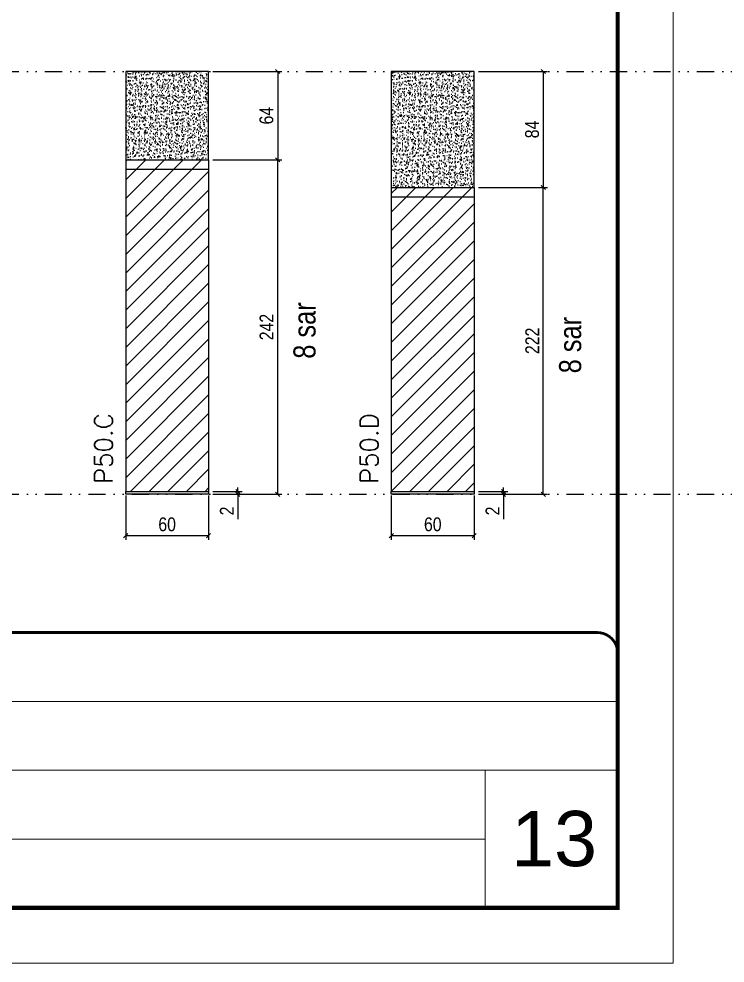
# Model space of a CAD drawing. Header units: millimetres. Extents: x 13777 to 27878, y -21631 to 6985.
# Drawn here: x 15425 to 15936, y 2489 to 3172 of the extents above; entities that cross this region are included whole.
import ezdxf

# ---------------------------------------------------------------- set-up
doc = ezdxf.new("R2010")
doc.units = ezdxf.units.MM
for name, pattern in [('CONTINUO', [0]), ('DASHED', [0.75, 0.5, -0.25]), ('DIVIDE2', [0.625, 0.25, -0.125, 0, -0.125, 0, -0.125])]:
    doc.linetypes.add(name, pattern=pattern)
for name, color, linetype, lineweight in [('CARIMBO', 255, 'Continuous', 9), ('Folhas', 255, 'Continuous', 9), ('Hachura', 251, 'Continuous', 9), ('SARRAFO DE PRESSAO', 251, 'DASHED', 9), ('Texto Seção', 7, 'Continuous', 15)]:
    doc.layers.add(name, color=color, linetype=linetype, lineweight=lineweight)
for name, color, linetype in [('COTA', 241, 'Continuous'), ('NOMENCLATURA', 7, 'Continuous'), ('Nível', 160, 'Continuous'), ('Painéis', 200, 'Continuous'), ('SARR_2.2x7', 40, 'Continuous')]:
    doc.layers.add(name, color=color, linetype=linetype)
doc.styles.add('ARIAL', font='arial.ttf')
doc.styles.add('ARIAL_NARROW', font='ARIALN.TTF', dxfattribs={"height": 0.2})
doc.styles.add('COTA TECNICA', font='techl___.ttf', dxfattribs={"height": 10})
doc.styles.add('COTA TECNICA-50', font='techl___.ttf', dxfattribs={"height": 10})
doc.styles.add('REGUA-120', font='ROMANS.shx', dxfattribs={"height": 15})
doc.dimstyles.new('COTA PAINEL-50', dxfattribs={"dimtxt": 10, "dimasz": 3, "dimexe": 3, "dimexo": 3, "dimgap": 3, "dimtad": 1, "dimdec": 1, "dimzin": 12, "dimdsep": 46, "dimtxsty": 'COTA TECNICA-50', "dimblk1": 'OBLIQUE', "dimblk2": 'OBLIQUE', "dimsah": 1, "dimcen": 0.9, "dimclrd": 4, "dimclre": 4, "dimclrt": 240, "dimadec": 1, "dimazin": 3, "dimtfac": 1, "dimtdec": 1, "dimtmove": 0, "dimatfit": 3, "dimfxl": 1, "dimtolj": 1, "dimtzin": 12, "dimarcsym": 0})
doc.dimstyles.new('PAINEL', dxfattribs={"dimtxt": 10, "dimasz": 3, "dimexe": 3, "dimexo": 3, "dimgap": 3, "dimtad": 1, "dimdec": 1, "dimzin": 12, "dimdsep": 46, "dimtxsty": 'COTA TECNICA', "dimblk1": 'OBLIQUE', "dimblk2": 'OBLIQUE', "dimsah": 1, "dimcen": 0.9, "dimclrd": 4, "dimclre": 4, "dimclrt": 240, "dimadec": 1, "dimazin": 3, "dimtfac": 1, "dimtdec": 1, "dimtmove": 0, "dimatfit": 3, "dimfxl": 1, "dimtolj": 1, "dimtzin": 12, "dimarcsym": 0})

# ---------------------------------------------------------------- blocks, each defined once
blk = doc.blocks.new('9999999999')
at = {"color": 30, "linetype": 'CONTINUO'}
for p, q in [((98564.56, 34379.64), (99583.98, 34379.64)), ((98564.56, 34329.83), (99487.98, 34329.83)), ((99583.98, 34329.83), (99487.98, 34329.83)), ((99487.98, 34329.83), (99487.98, 34230.21)), ((98564.56, 34280.02), (99487.98, 34280.02))]:
    blk.add_line(p, q, dxfattribs=at)
at = {"color": 30, "linetype": 'CONTINUO', "const_width": 2}
blk.add_lwpolyline([(99583.98, 34230.21), (99583.98, 34414.45, 0.414214), (99568.98, 34429.45), (98228.98, 34429.45, 0.414214), (98213.98, 34414.45), (98213.98, 34245.21, 0.414214), (98228.98, 34230.21), (99583.98, 34230.21)], format="xyb", dxfattribs=at)
at = {"layer": 'Folhas'}
blk.add_lwpolyline([(98138.98, 34190.21), (99623.98, 34190.21), (99623.98, 35240.21), (98138.98, 35240.21)], close=True, dxfattribs=at)
at = {"layer": 'Folhas', "color": 30, "const_width": 3}
blk.add_lwpolyline([(98213.98, 34230.21), (99583.98, 34230.21), (99583.98, 35200.21), (98213.98, 35200.21)], close=True, dxfattribs=at)
blk = doc.blocks.new('_Oblique')
at = {"color": 0, "linetype": 'ByBlock', "lineweight": -2}
blk.add_line((-0.5, -0.5), (0.5, 0.5), dxfattribs=at)
blk = doc.blocks.new('*D1228')
at = {"layer": 'COTA', "color": 4, "lineweight": -2, "transparency": 16777216}
for p, q in [((15502.39, 2827.29), (15502.39, 2795.39)), ((15562.39, 2827.29), (15562.39, 2795.39)), ((15502.39, 2798.39), (15562.39, 2798.39))]:
    blk.add_line(p, q, dxfattribs=at)
at = {"layer": 'Defpoints', "color": 0, "transparency": 16777216}
for p in [(15502.39, 2830.29), (15562.39, 2830.29), (15562.39, 2798.39)]:
    blk.add_point(p, dxfattribs=at)
at = {"layer": 'COTA', "color": 4, "lineweight": -2, "transparency": 16777216, "xscale": 3, "yscale": 3, "zscale": 3, "rotation": 180}
blk.add_blockref('_Oblique', (15502.39, 2798.39), dxfattribs=at)
at = {"layer": 'COTA', "color": 4, "lineweight": -2, "transparency": 16777216, "xscale": 3, "yscale": 3, "zscale": 3}
blk.add_blockref('_Oblique', (15562.39, 2798.39), dxfattribs=at)
at = {"layer": 'COTA', "color": 240, "transparency": 16777216, "insert": (15532.39, 2806.49), "char_height": 10, "attachment_point": 5, "style": 'COTA TECNICA'}
blk.add_mtext('\\A1;60', dxfattribs=at)
blk = doc.blocks.new('*D1229')
at = {"layer": 'COTA', "color": 4, "lineweight": -2, "transparency": 16777216}
for p, q in [((15565.39, 2830.29), (15586.58, 2830.29)), ((15583.58, 2830.29), (15583.58, 2833.29)), ((15583.58, 2830.29), (15583.58, 2828.29)), ((15565.39, 2828.29), (15586.58, 2828.29)), ((15583.58, 2828.29), (15583.58, 2810.17))]:
    blk.add_line(p, q, dxfattribs=at)
at = {"layer": 'Defpoints', "color": 0, "transparency": 16777216}
for p in [(15562.39, 2830.29), (15583.58, 2830.29), (15562.39, 2828.29)]:
    blk.add_point(p, dxfattribs=at)
at = {"layer": 'COTA', "color": 4, "lineweight": -2, "transparency": 16777216, "xscale": 3, "yscale": 3, "zscale": 3}
for p, rotation in [((15583.58, 2830.29), 270), ((15583.58, 2828.29), 90)]:
    blk.add_blockref('_Oblique', p, dxfattribs=dict(at, rotation=rotation))
at = {"layer": 'COTA', "color": 240, "transparency": 16777216, "insert": (15575.58, 2816.23), "char_height": 10, "attachment_point": 5, "rotation": 90, "style": 'COTA TECNICA-50'}
blk.add_mtext('\\A1;2', dxfattribs=at)
blk = doc.blocks.new('*D1245')
at = {"layer": 'COTA', "color": 4, "linetype": 'ByBlock', "lineweight": -2, "transparency": 16777216}
for p, q in [((15565.39, 3134.29), (15615.38, 3134.29)), ((15612.38, 3134.29), (15612.38, 3070.29)), ((15565.39, 3070.29), (15615.38, 3070.29))]:
    blk.add_line(p, q, dxfattribs=at)
at = {"layer": 'Defpoints', "color": 0, "linetype": 'ByBlock', "transparency": 16777216}
for p in [(15562.39, 3134.29), (15562.39, 3070.29), (15612.38, 3070.29)]:
    blk.add_point(p, dxfattribs=at)
at = {"layer": 'COTA', "color": 4, "linetype": 'ByBlock', "lineweight": -2, "transparency": 16777216, "xscale": 3, "yscale": 3, "zscale": 3}
for p, rotation in [((15612.38, 3134.29), 90), ((15612.38, 3070.29), 270)]:
    blk.add_blockref('_Oblique', p, dxfattribs=dict(at, rotation=rotation))
at = {"layer": 'COTA', "color": 240, "linetype": 'ByBlock', "transparency": 16777216, "insert": (15604.28, 3102.29), "char_height": 10, "attachment_point": 5, "rotation": 90, "style": 'COTA TECNICA'}
blk.add_mtext('\\A1;64', dxfattribs=at)
blk = doc.blocks.new('*D1230')
at = {"layer": 'COTA', "color": 4, "lineweight": -2, "transparency": 16777216}
for p, q in [((15565.39, 3070.31), (15615.38, 3070.31)), ((15612.38, 2828.29), (15612.38, 3070.31)), ((15565.39, 2828.29), (15615.38, 2828.29))]:
    blk.add_line(p, q, dxfattribs=at)
at = {"layer": 'Defpoints', "color": 0, "transparency": 16777216}
for p in [(15562.39, 3070.31), (15612.38, 3070.31), (15562.39, 2828.29)]:
    blk.add_point(p, dxfattribs=at)
at = {"layer": 'COTA', "color": 4, "lineweight": -2, "transparency": 16777216, "xscale": 3, "yscale": 3, "zscale": 3}
for p, rotation in [((15612.38, 3070.31), 90), ((15612.38, 2828.29), 270)]:
    blk.add_blockref('_Oblique', p, dxfattribs=dict(at, rotation=rotation))
at = {"layer": 'COTA', "color": 240, "transparency": 16777216, "insert": (15604.31, 2949.3), "char_height": 10, "attachment_point": 5, "rotation": 90, "style": 'COTA TECNICA-50'}
blk.add_mtext('\\A1;242', dxfattribs=at)
blk = doc.blocks.new('*D1231')
at = {"layer": 'COTA', "color": 4, "lineweight": -2, "transparency": 16777216}
for p, q in [((15694.62, 2827.29), (15694.62, 2795.39)), ((15754.62, 2827.29), (15754.62, 2795.39)), ((15694.62, 2798.39), (15754.62, 2798.39))]:
    blk.add_line(p, q, dxfattribs=at)
at = {"layer": 'Defpoints', "color": 0, "transparency": 16777216}
for p in [(15694.62, 2830.29), (15754.62, 2830.29), (15754.62, 2798.39)]:
    blk.add_point(p, dxfattribs=at)
at = {"layer": 'COTA', "color": 4, "lineweight": -2, "transparency": 16777216, "xscale": 3, "yscale": 3, "zscale": 3, "rotation": 180}
blk.add_blockref('_Oblique', (15694.62, 2798.39), dxfattribs=at)
at = {"layer": 'COTA', "color": 4, "lineweight": -2, "transparency": 16777216, "xscale": 3, "yscale": 3, "zscale": 3}
blk.add_blockref('_Oblique', (15754.62, 2798.39), dxfattribs=at)
at = {"layer": 'COTA', "color": 240, "transparency": 16777216, "insert": (15724.62, 2806.49), "char_height": 10, "attachment_point": 5, "style": 'COTA TECNICA'}
blk.add_mtext('\\A1;60', dxfattribs=at)
blk = doc.blocks.new('*D1232')
at = {"layer": 'COTA', "color": 4, "lineweight": -2, "transparency": 16777216}
for p, q in [((15757.62, 2830.29), (15778.82, 2830.29)), ((15775.82, 2830.29), (15775.82, 2833.29)), ((15775.82, 2830.29), (15775.82, 2828.29)), ((15757.62, 2828.29), (15778.82, 2828.29)), ((15775.82, 2828.29), (15775.82, 2810.17))]:
    blk.add_line(p, q, dxfattribs=at)
at = {"layer": 'Defpoints', "color": 0, "transparency": 16777216}
for p in [(15754.62, 2830.29), (15775.82, 2830.29), (15754.62, 2828.29)]:
    blk.add_point(p, dxfattribs=at)
at = {"layer": 'COTA', "color": 4, "lineweight": -2, "transparency": 16777216, "xscale": 3, "yscale": 3, "zscale": 3}
for p, rotation in [((15775.82, 2830.29), 270), ((15775.82, 2828.29), 90)]:
    blk.add_blockref('_Oblique', p, dxfattribs=dict(at, rotation=rotation))
at = {"layer": 'COTA', "color": 240, "transparency": 16777216, "insert": (15767.82, 2816.23), "char_height": 10, "attachment_point": 5, "rotation": 90, "style": 'COTA TECNICA-50'}
blk.add_mtext('\\A1;2', dxfattribs=at)
blk = doc.blocks.new('*D1246')
at = {"layer": 'COTA', "color": 4, "linetype": 'ByBlock', "lineweight": -2, "transparency": 16777216}
for p, q in [((15757.62, 3134.29), (15807.61, 3134.29)), ((15804.61, 3134.29), (15804.61, 3050.29)), ((15757.62, 3050.29), (15807.61, 3050.29))]:
    blk.add_line(p, q, dxfattribs=at)
at = {"layer": 'Defpoints', "color": 0, "linetype": 'ByBlock', "transparency": 16777216}
for p in [(15754.62, 3134.29), (15754.62, 3050.29), (15804.61, 3050.29)]:
    blk.add_point(p, dxfattribs=at)
at = {"layer": 'COTA', "color": 4, "linetype": 'ByBlock', "lineweight": -2, "transparency": 16777216, "xscale": 3, "yscale": 3, "zscale": 3}
for p, rotation in [((15804.61, 3134.29), 90), ((15804.61, 3050.29), 270)]:
    blk.add_blockref('_Oblique', p, dxfattribs=dict(at, rotation=rotation))
at = {"layer": 'COTA', "color": 240, "linetype": 'ByBlock', "transparency": 16777216, "insert": (15796.52, 3092.29), "char_height": 10, "attachment_point": 5, "rotation": 90, "style": 'COTA TECNICA'}
blk.add_mtext('\\A1;84', dxfattribs=at)
blk = doc.blocks.new('*D1219')
at = {"layer": 'COTA', "color": 4, "lineweight": -2, "transparency": 16777216}
for p, q in [((15757.62, 3050.31), (15807.61, 3050.31)), ((15804.61, 2828.29), (15804.61, 3050.31)), ((15757.62, 2828.29), (15807.61, 2828.29))]:
    blk.add_line(p, q, dxfattribs=at)
at = {"layer": 'Defpoints', "color": 0, "transparency": 16777216}
for p in [(15754.62, 3050.31), (15804.61, 3050.31), (15754.62, 2828.29)]:
    blk.add_point(p, dxfattribs=at)
at = {"layer": 'COTA', "color": 4, "lineweight": -2, "transparency": 16777216, "xscale": 3, "yscale": 3, "zscale": 3}
for p, rotation in [((15804.61, 3050.31), 90), ((15804.61, 2828.29), 270)]:
    blk.add_blockref('_Oblique', p, dxfattribs=dict(at, rotation=rotation))
at = {"layer": 'COTA', "color": 240, "transparency": 16777216, "insert": (15796.61, 2939.3), "char_height": 10, "attachment_point": 5, "rotation": 90, "style": 'COTA TECNICA-50'}
blk.add_mtext('\\A1;222', dxfattribs=at)

msp = doc.modelspace()

# ---------------------------------------------------------------- hatches: boundary and pattern name
at = {"layer": 'COTA'}
h = msp.add_hatch(dxfattribs=at)
h.set_pattern_fill('AR-CONC', color=256, scale=0.03)
h.set_pattern_definition([(50, (-3312.3515, -1178.575), (5.4655401, -0.4781726), [0.5715, -6.2865]), (355, (-3312.3515, -1178.575), (-1.0573026, 5.7317054), [0.4572, -5.0292175]), (100.451445, (-3311.896, -1178.615), (4.4082374, 5.2535326), [0.4857003, -5.3427073]), (46.1842, (-3312.3515, -1177.051), (8.1323712, -1.2612698), [0.85725, -9.42975]), (96.635558, (-3311.674, -1177.156), (7.122124, 7.4227837), [0.7285507, -8.0140682]), (351.18415, (-3312.3515, -1177.051), (7.122124, 7.4227837), [0.685799, -7.543792]), (21, (-3311.5895, -1177.432), (4.5484317, -3.0679559), [0.5715, -6.2865]), (326, (-3311.5895, -1177.432), (1.8540609, 5.525639), [0.4572, -5.0292]), (71.451445, (-3311.2104, -1177.688), (6.4024926, 2.457683), [0.4857003, -5.3426981]), (37.5, (-3312.3515, -1178.5751), (0.0926581, 2.53665117), [0, -4.96824, 0, -5.1054, 0, -5.04825]), (7.5, (-3312.3515, -1178.575), (2.00458988, 3.00541724), [0, -2.91084, 0, -4.85394, 0, -1.92405]), (327.5, (-3314.0507, -1178.5751), (4.06771786, -0.17186232), [0, -1.905, 0, -5.9436, 0, -7.8867]), (317.5, (-3314.8127, -1178.575), (4.44387544, 0.7627947), [0, -2.4765, 0, -3.94716, 0, -5.6007])])
h.paths.add_polyline_path([(15562.39, 3134.29), (15502.39, 3134.29), (15502.39, 3070.29), (15562.39, 3070.29)])
h = msp.add_hatch(dxfattribs=at)
h.set_pattern_fill('AR-CONC', color=256, scale=0.03)
h.set_pattern_definition([(50, (-3110.1206, -1178.575), (5.4655401, -0.4781726), [0.5715, -6.2865]), (355, (-3110.1206, -1178.575), (-1.0573026, 5.7317054), [0.4572, -5.0292175]), (100.451445, (-3109.665, -1178.615), (4.4082374, 5.2535326), [0.4857003, -5.3427073]), (46.1842, (-3110.1206, -1177.051), (8.1323712, -1.2612698), [0.85725, -9.42975]), (96.635558, (-3109.443, -1177.156), (7.122124, 7.4227837), [0.7285507, -8.0140682]), (351.18415, (-3110.121, -1177.051), (7.122124, 7.4227837), [0.685799, -7.543792]), (21, (-3109.3586, -1177.432), (4.5484317, -3.0679559), [0.5715, -6.2865]), (326, (-3109.3586, -1177.432), (1.8540609, 5.525639), [0.4572, -5.0292]), (71.451445, (-3108.9796, -1177.688), (6.4024926, 2.457683), [0.4857003, -5.3426981]), (37.5, (-3110.1206, -1178.5751), (0.0926581, 2.53665117), [0, -4.96824, 0, -5.1054, 0, -5.04825]), (7.5, (-3110.1206, -1178.575), (2.00458988, 3.00541724), [0, -2.91084, 0, -4.85394, 0, -1.92405]), (327.5, (-3111.8199, -1178.5751), (4.06771786, -0.17186232), [0, -1.905, 0, -5.9436, 0, -7.8867]), (317.5, (-3112.582, -1178.575), (4.44387544, 0.7627947), [0, -2.4765, 0, -3.94716, 0, -5.6007])])
h.paths.add_polyline_path([(15754.62, 3134.29), (15694.62, 3134.29), (15694.62, 3050.29), (15754.62, 3050.29)])
at = {"layer": 'Hachura', "linetype": 'ByBlock'}
h = msp.add_hatch(dxfattribs=at)
h.set_pattern_fill('ANSI31', color=256, scale=3)
h.paths.add_polyline_path([(14958.7, 3050.29), (14958.7, 2952.29), (15080.7, 2952.29), (15080.7, 3050.29)])
h.paths.add_polyline_path([(15080.7, 2952.29), (14958.7, 2952.29), (14958.7, 2830.29), (15080.7, 2830.29)])
h.paths.add_polyline_path([(15238.67, 2830.29), (15360.67, 2830.29), (15360.67, 2952.29), (15238.67, 2952.29)])
h.paths.add_polyline_path([(15360.67, 2952.29), (15360.67, 3070.29), (15238.67, 3070.29), (15238.67, 2952.29)])
h.paths.add_polyline_path([(15238.67, 3097.29), (15238.67, 3070.29), (15326.67, 3070.29), (15326.67, 3097.29)])
h.paths.add_polyline_path([(15562.39, 3070.31), (15502.39, 3070.31), (15502.39, 2830.29), (15562.39, 2830.29)])
h.paths.add_polyline_path([(15754.62, 3050.31), (15694.62, 3050.31), (15694.62, 2830.29), (15754.62, 2830.29)])

# ---------------------------------------------------------------- linework, layer by layer
at = {"layer": 'COTA', "linetype": 'ByBlock'}
for points in [[(15502.39, 3070.29), (15562.39, 3070.29), (15562.39, 3134.29), (15502.39, 3134.29)], [(15694.62, 3050.29), (15754.62, 3050.29), (15754.62, 3134.29), (15694.62, 3134.29)]]:
    msp.add_lwpolyline(points, close=True, dxfattribs=at)
at = {"layer": 'Nível', "color": 4, "linetype": 'DIVIDE2', "ltscale": 50}
for p, q in [((13777.11, 3134.29), (21531.15, 3134.29)), ((13777.11, 2828.29), (21531.15, 2828.29))]:
    msp.add_line(p, q, dxfattribs=at)
at = {"layer": 'Painéis'}
for p, q in [((15502.39, 3070.31), (15562.39, 3070.31)), ((15502.39, 3070.29), (15502.39, 2830.29)), ((15562.39, 3070.29), (15562.39, 2830.29)), ((15694.62, 3050.31), (15754.62, 3050.31)), ((15694.62, 3050.29), (15694.62, 2830.29)), ((15754.62, 3050.29), (15754.62, 2830.29)), ((15502.39, 2830.29), (15562.39, 2830.29)), ((15502.39, 2830.29), (15562.39, 2830.29)), ((15502.39, 2828.29), (15502.39, 2830.29)), ((15562.39, 2830.29), (15562.39, 2828.29)), ((15694.62, 2830.29), (15754.62, 2830.29)), ((15694.62, 2830.29), (15754.62, 2830.29)), ((15694.62, 2828.29), (15694.62, 2830.29)), ((15754.62, 2830.29), (15754.62, 2828.29)), ((15562.39, 2828.29), (15502.39, 2828.29)), ((15754.62, 2828.29), (15694.62, 2828.29))]:
    msp.add_line(p, q, dxfattribs=at)
at = {"layer": 'SARR_2.2x7'}
for p, q in [((15562.39, 3063.31), (15502.39, 3063.31)), ((15754.62, 3043.31), (15694.62, 3043.31))]:
    msp.add_line(p, q, dxfattribs=at)

# ---------------------------------------------------------------- block references
at = {"layer": 'SARRAFO DE PRESSAO', "color": 6, "linetype": 'ByBlock'}
msp.add_blockref('9999999999', (-83725.51, -31701.2), dxfattribs=at)

# ---------------------------------------------------------------- texts
at = {"layer": 'CARIMBO', "style": 'ARIAL'}
msp.add_text('13', height=40, dxfattribs=at).set_placement((15781.33, 2559.15))
at = {"layer": 'NOMENCLATURA', "style": 'ARIAL_NARROW'}
for p in [(15639.78, 2926.4), (15832.01, 2915.84)]:
    msp.add_text('8 sar', height=16, rotation=90, dxfattribs=at).set_placement(p)
at = {"layer": 'Texto Seção', "char_height": 13, "width": 370.6998, "attachment_point": 7, "rotation": 90, "style": 'REGUA-120'}
for s, insert in [('P50.C', (15492.94, 2835.7)), ('P50.D', (15685.17, 2835.7))]:
    msp.add_mtext(s, dxfattribs=dict(at, insert=insert))

# ---------------------------------------------------------------- dimensions: what is measured, and where the dimension line sits
at = {"layer": 'COTA', "linetype": 'ByBlock'}
for base, p1, p2, picture, middle in [((15612.38, 3070.29), (15562.39, 3134.29), (15562.39, 3070.29), '*D1245', (15604.28, 3102.29)), ((15804.61, 3050.29), (15754.62, 3134.29), (15754.62, 3050.29), '*D1246', (15796.52, 3092.29))]:
    dim = msp.add_linear_dim(base=base, p1=p1, p2=p2, angle=90, dimstyle='PAINEL', dxfattribs=at)
    dim.commit()
    dim.dimension.update_dxf_attribs({"geometry": picture, "text_midpoint": middle})
at = {"layer": 'COTA'}
for base, p1, p2, picture, middle in [((15612.38, 3070.31), (15562.39, 2828.29), (15562.39, 3070.31), '*D1230', (15604.31, 2949.3)), ((15804.61, 3050.31), (15754.62, 2828.29), (15754.62, 3050.31), '*D1219', (15796.61, 2939.3))]:
    dim = msp.add_linear_dim(base=base, p1=p1, p2=p2, angle=90, dimstyle='COTA PAINEL-50', dxfattribs=at)
    dim.commit()
    dim.dimension.update_dxf_attribs({"geometry": picture, "text_midpoint": middle})
for base, p1, p2, picture, middle in [((15562.39, 2798.39), (15502.39, 2830.29), (15562.39, 2830.29), '*D1228', (15532.39, 2806.49)), ((15754.62, 2798.39), (15694.62, 2830.29), (15754.62, 2830.29), '*D1231', (15724.62, 2806.49))]:
    dim = msp.add_linear_dim(base=base, p1=p1, p2=p2, dimstyle='PAINEL', override={"dimarcsym": 2}, dxfattribs=at)
    dim.commit()
    dim.dimension.update_dxf_attribs({"geometry": picture, "text_midpoint": middle})
for base, p1, p2, picture, middle in [((15583.58, 2830.29), (15562.39, 2828.29), (15562.39, 2830.29), '*D1229', (15583.58, 2816.23)), ((15775.82, 2830.29), (15754.62, 2828.29), (15754.62, 2830.29), '*D1232', (15775.82, 2816.23))]:
    dim = msp.add_linear_dim(base=base, p1=p1, p2=p2, angle=90, dimstyle='COTA PAINEL-50', dxfattribs=at)
    dim.commit()
    dim.dimension.update_dxf_attribs({"geometry": picture, "text_midpoint": middle, "dimtype": 160})

doc.saveas('drawing.dxf')
